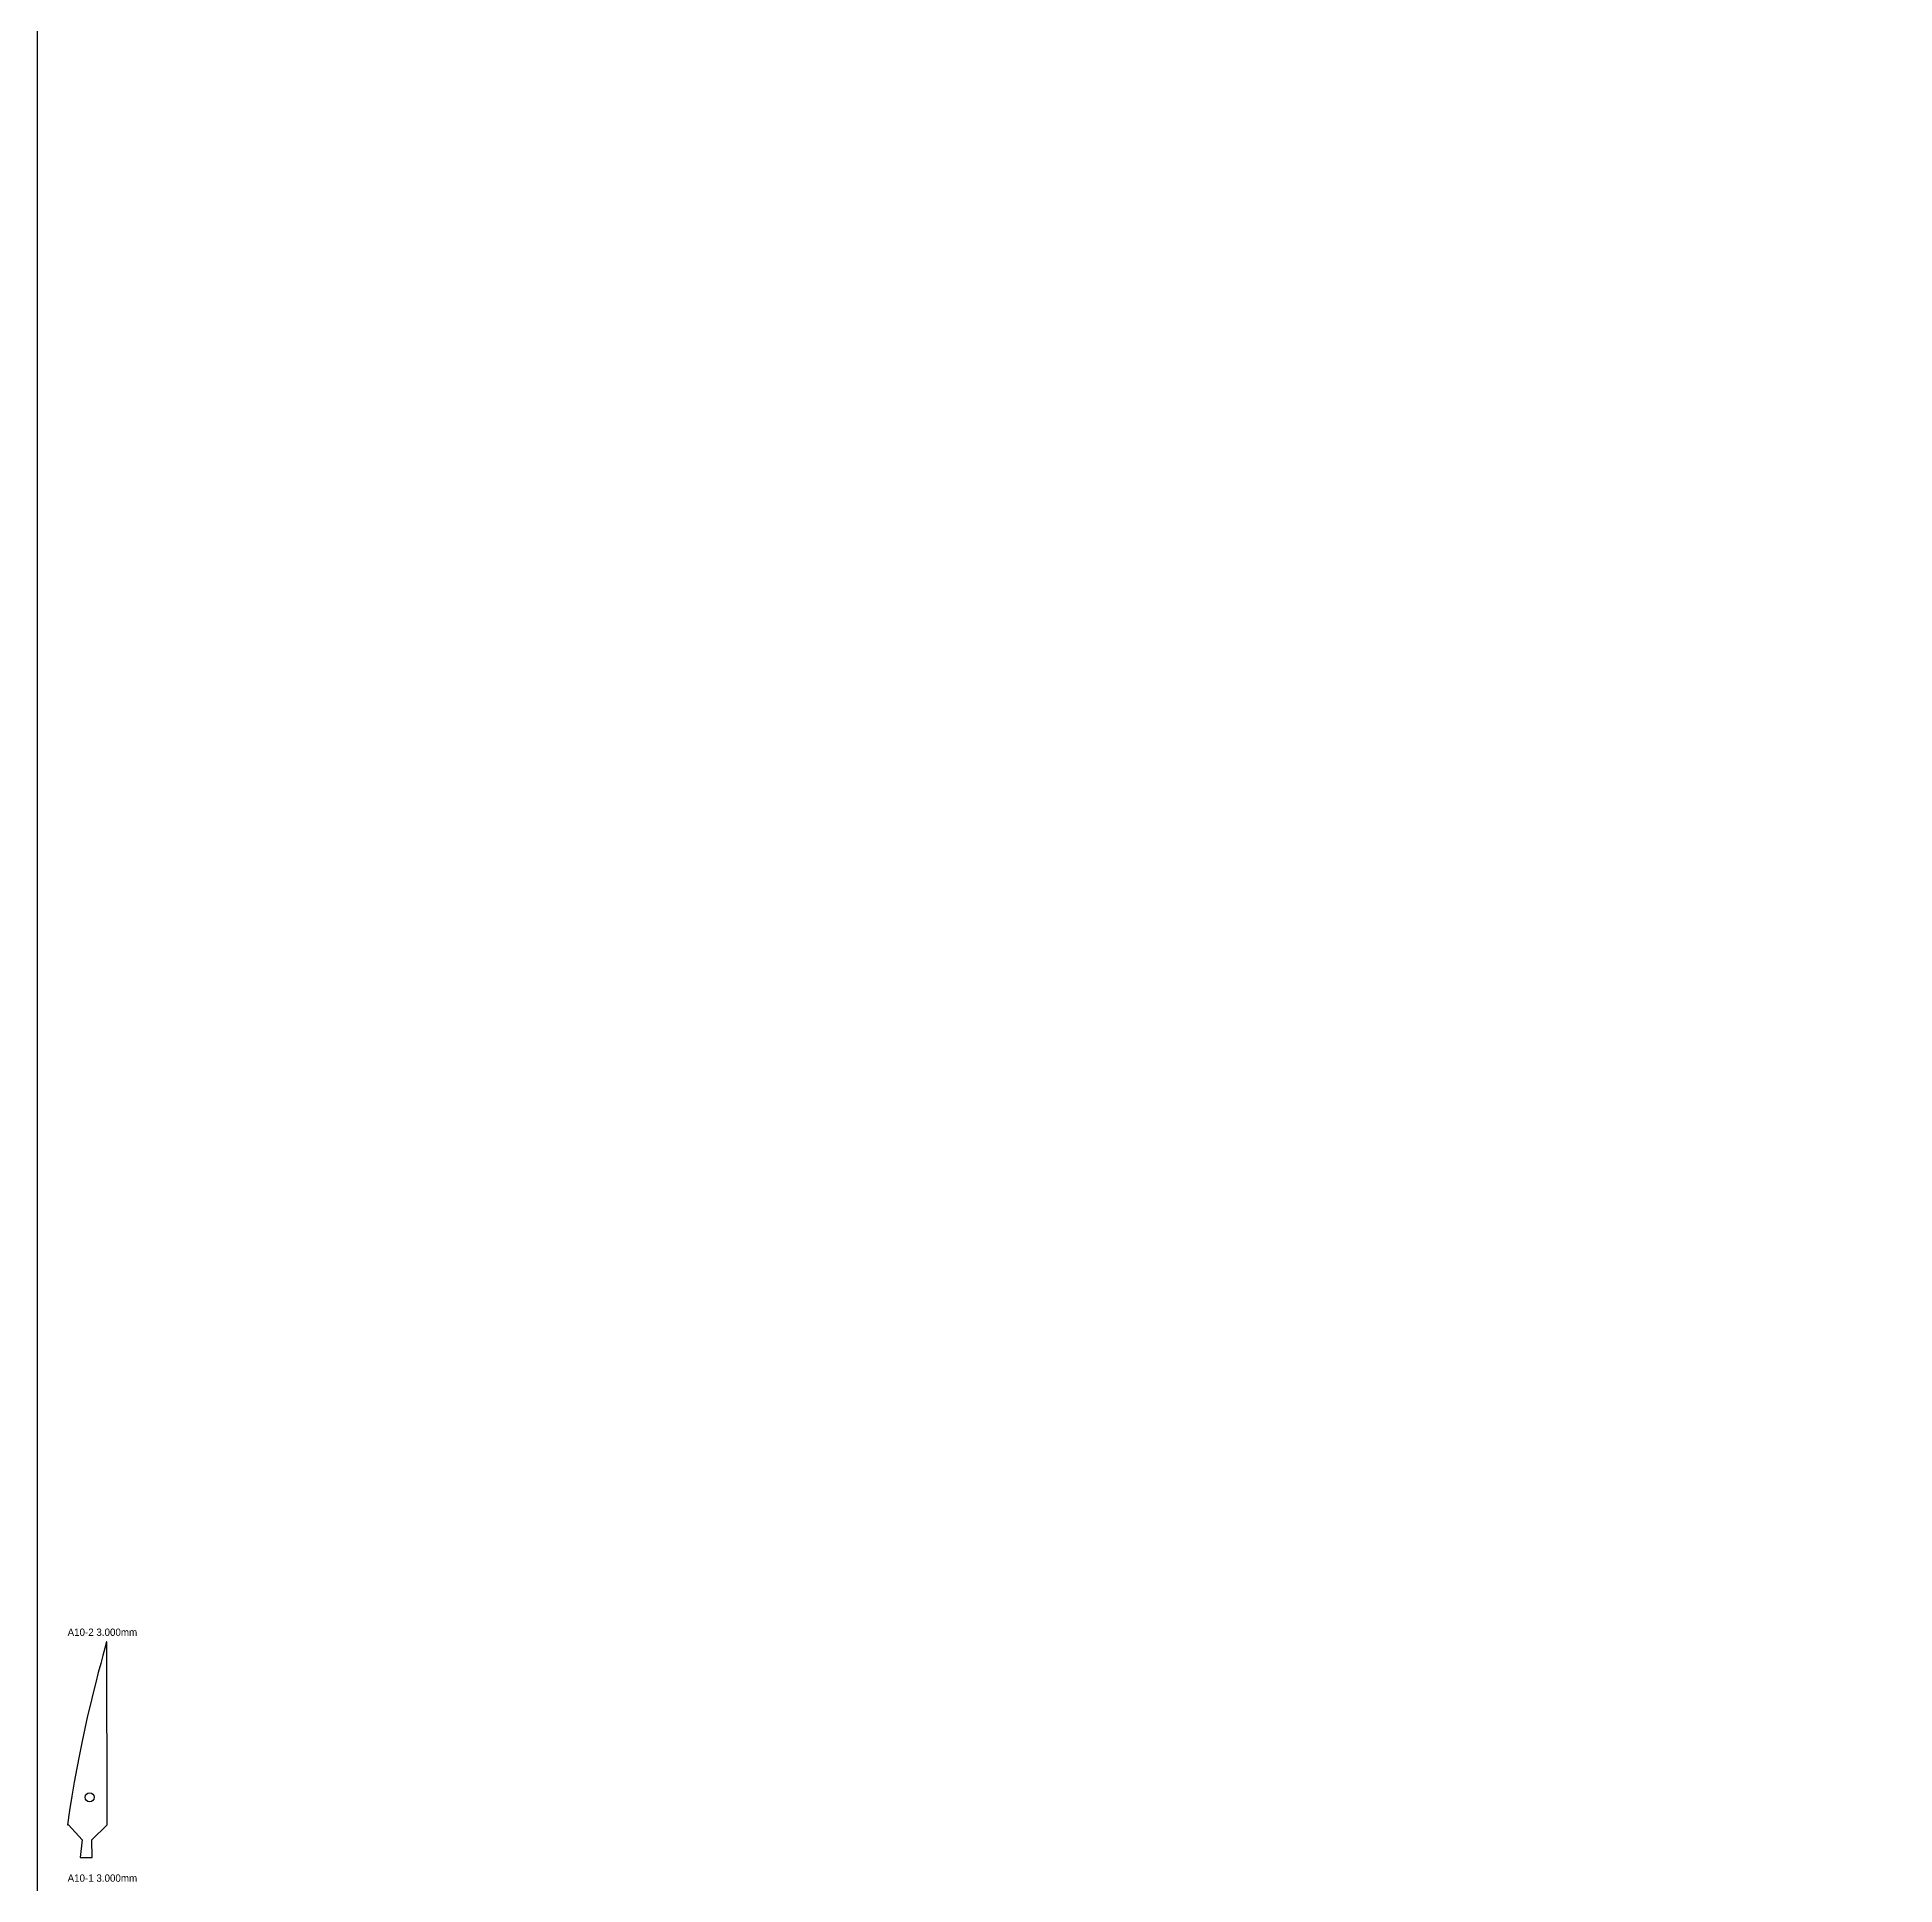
# Model space of a CAD drawing. Header units: millimetres. Extents: x 0 to 1220, y 0 to 2440.
# Drawn here: x 0 to 610, y 613 to 1220 of the extents above; entities that cross this region are included whole.
import ezdxf

# ---------------------------------------------------------------- set-up
doc = ezdxf.new("R2010")
doc.units = ezdxf.units.MM
for name, color, linetype in [('CUT', 1, 'Continuous'), ('LABELS_NONCUT', 3, 'Continuous'), ('STOCK_NONCUT', 8, 'Continuous')]:
    doc.layers.add(name, color=color, linetype=linetype)

msp = doc.modelspace()

# ---------------------------------------------------------------- linework, layer by layer
at = {"layer": 'CUT'}
for p, q in [((22.92, 693.17, 0), (22.77, 693.17, 0)), ((23.03, 633.17, 0), (22.92, 693.17, 0)), ((10, 633.16, 0), (10.28, 633.16, 0)), ((10.28, 633.16, 0), (14.74, 628.19, 0)), ((18, 628.17, 0), (22.99, 633.17, 0)), ((22.99, 633.17, 0), (23.03, 633.17, 0)), ((14.74, 628.19, 0), (14.11, 622.45, 0)), ((14.11, 622.45, 0), (18.01, 622.45, 0)), ((18.01, 622.45, 0), (18, 628.17, 0))]:
    msp.add_line(p, q, dxfattribs=at)
msp.add_circle((17.23, 642.17, 0), 1.5, dxfattribs=at)
msp.add_open_spline([(22.77, 693.17, 0), (20.04, 683.21, 0), (13.25, 658.33, 0), (10, 633.16, 0)], degree=3, dxfattribs=at)
at = {"layer": 'STOCK_NONCUT'}
msp.add_lwpolyline([(0, 0), (1220, 0), (1220, 2440), (0, 2440)], close=True, dxfattribs=at)

# ---------------------------------------------------------------- texts
at = {"layer": 'LABELS_NONCUT'}
for s, p in [('A10-2 3.000mm', (10, 695.17)), ('A10-1 3.000mm', (10, 614.45))]:
    msp.add_text(s, height=2.4, dxfattribs=at).set_placement(p)

doc.saveas('drawing.dxf')
